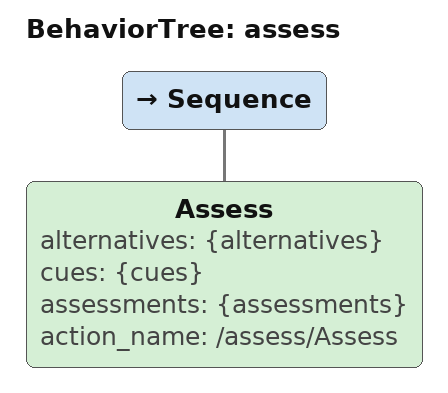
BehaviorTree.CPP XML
<?xml version="1.0" encoding="UTF-8"?>
<root BTCPP_format="4">
  <BehaviorTree ID="assess">
    <Sequence>
      <Assess alternatives="{alternatives}"
              cues="{cues}"
              assessments="{assessments}"
              action_name="/assess/Assess"/>
    </Sequence>
  </BehaviorTree>
</root>
